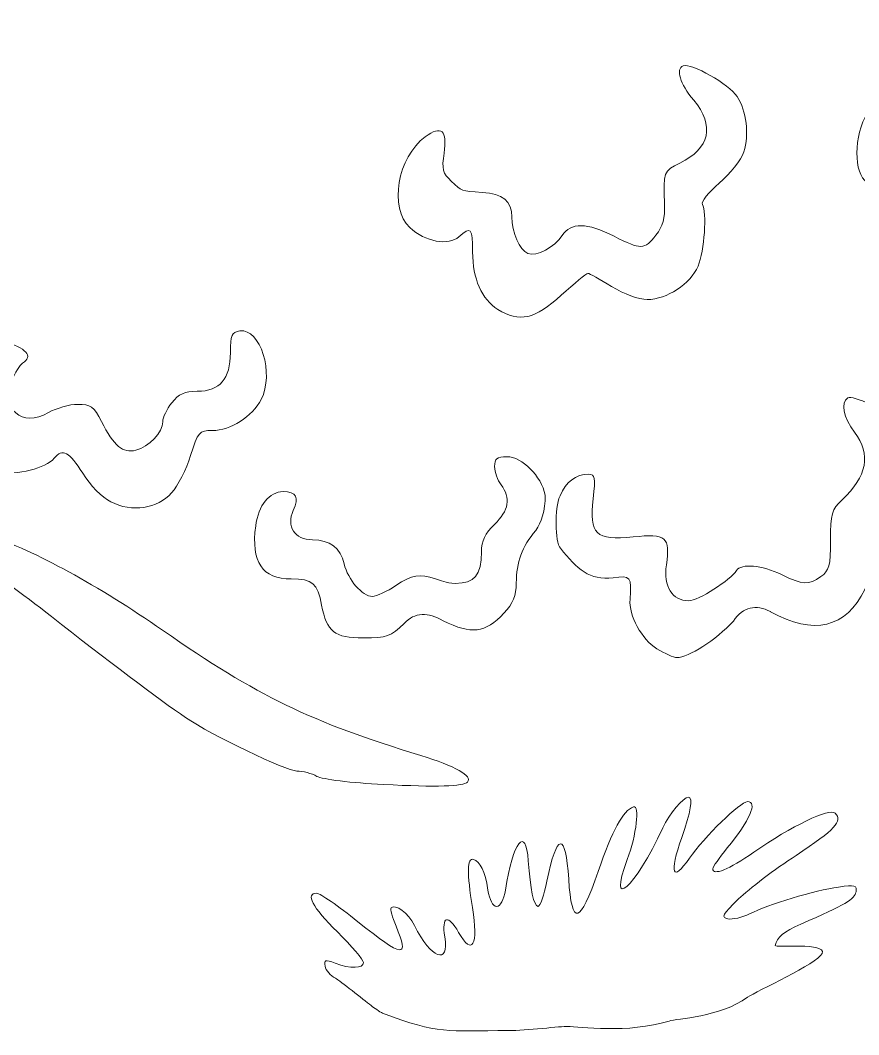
# Model space of a CAD drawing. Header units: millimetres. Extents: x -6423 to -1759, y 6 to 2012.
# Drawn here: x -6164.9 to -6070.3, y 1430.3 to 1544.7 of the extents above; entities that cross this region are included whole.
import ezdxf

# ---------------------------------------------------------------- set-up
doc = ezdxf.new("R2010")
doc.units = ezdxf.units.MM
doc.header["$MEASUREMENT"] = 0
doc.layers.add('layer 1', color=7, linetype='Continuous')

msp = doc.modelspace()

# ---------------------------------------------------------------- linework, layer by layer
at = {"layer": 'layer 1', "color": 177, "lineweight": 9}
for points, knots in [([(-6066.6215, 1529.6778), (-6066.6215, 1526.2518), (-6066.9863, 1525.7725), (-6069.1556, 1526.3489), (-6069.1556, 1526.3489), (-6070.7796, 1526.78), (-6071.0447, 1531.0228), (-6069.621, 1533.7929), (-6069.621, 1533.7929), (-6068.0119, 1536.9229), (-6063.4756, 1541.5166), (-6061.277, 1542.2423), (-6061.277, 1542.2423), (-6059.5328, 1542.8176), (-6059.0744, 1542.7932), (-6057.4819, 1542.0374), (-6057.4819, 1542.0374), (-6054.3027, 1540.5286), (-6052.9151, 1540.2882), (-6052.0987, 1541.1046), (-6052.0987, 1541.1046), (-6051.6924, 1541.5109), (-6051.3596, 1542.2267), (-6051.3596, 1542.6946), (-6051.3596, 1542.6946), (-6051.3596, 1543.8326), (-6050.4201, 1544.7135), (-6049.5583, 1544.3828), (-6049.5583, 1544.3828), (-6048.5664, 1544.002), (-6047.4213, 1541.5854), (-6047.4213, 1539.872), (-6047.4213, 1539.872), (-6047.4213, 1538.8369), (-6047.8776, 1538.0307), (-6048.9961, 1537.0895), (-6048.9961, 1537.0895), (-6050.4088, 1535.9008), (-6050.826, 1535.798), (-6053.0577, 1536.0905), (-6053.0577, 1536.0905), (-6054.4254, 1536.2698), (-6055.9909, 1536.7066), (-6056.5361, 1537.0611), (-6056.5361, 1537.0611), (-6058.716, 1538.4774), (-6060.4765, 1538.4632), (-6062.1973, 1537.0154), (-6062.1973, 1537.0154), (-6065.0482, 1534.6161), (-6066.6215, 1532.0072), (-6066.6215, 1529.6778)], [0, 0, 0, 0, 0.07142857, 0.07142857, 0.07142857, 0.07142857, 0.14285714, 0.14285714, 0.14285714, 0.14285714, 0.21428571, 0.21428571, 0.21428571, 0.21428571, 0.28571429, 0.28571429, 0.28571429, 0.28571429, 0.35714286, 0.35714286, 0.35714286, 0.35714286, 0.42857143, 0.42857143, 0.42857143, 0.42857143, 0.5, 0.5, 0.5, 0.5, 0.57142857, 0.57142857, 0.57142857, 0.57142857, 0.64285714, 0.64285714, 0.64285714, 0.64285714, 0.71428571, 0.71428571, 0.71428571, 0.71428571, 0.78571429, 0.78571429, 0.78571429, 0.78571429, 0.85714286, 0.85714286, 0.85714286, 0.85714286, 1, 1, 1, 1]), ([(-6103.8851, 1513.7114), (-6106.8668, 1510.9859), (-6108.6061, 1510.5981), (-6111.05, 1512.1136), (-6111.05, 1512.1136), (-6112.8712, 1513.2427), (-6113.8836, 1515.5552), (-6113.8836, 1518.5859), (-6113.8836, 1518.5859), (-6113.8836, 1521.3007), (-6114.0786, 1521.5177), (-6115.4254, 1520.2992), (-6115.4254, 1520.2992), (-6116.5931, 1519.2421), (-6119.2417, 1519.7352), (-6120.9621, 1521.3298), (-6120.9621, 1521.3298), (-6123.3473, 1523.5401), (-6122.3755, 1529.2736), (-6119.225, 1531.5822), (-6119.225, 1531.5822), (-6117.4092, 1532.9126), (-6116.7197, 1532.31), (-6117.1065, 1529.7306), (-6117.1065, 1529.7306), (-6117.3759, 1527.9336), (-6117.2564, 1527.466), (-6116.2989, 1526.574), (-6116.2989, 1526.574), (-6115.0269, 1525.3889), (-6115.2301, 1525.4623), (-6112.7999, 1525.3095), (-6112.7999, 1525.3095), (-6110.4899, 1525.1641), (-6109.453, 1524.3048), (-6109.453, 1522.5358), (-6109.453, 1522.5358), (-6109.453, 1520.814), (-6108.5617, 1518.7759), (-6107.657, 1518.4285), (-6107.657, 1518.4285), (-6106.6765, 1518.0523), (-6104.6639, 1519.0946), (-6103.7869, 1520.4336), (-6103.7869, 1520.4336), (-6102.7957, 1521.9459), (-6101.0111, 1521.9222), (-6097.9229, 1520.3556), (-6097.9229, 1520.3556), (-6094.8795, 1518.8113), (-6094.5033, 1518.8206), (-6093.2055, 1520.4708), (-6093.2055, 1520.4708), (-6092.427, 1521.4602), (-6092.1746, 1522.4022), (-6092.2483, 1524.04), (-6092.2483, 1524.04), (-6092.4064, 1527.5369), (-6092.3227, 1527.7577), (-6090.5229, 1528.6164), (-6090.5229, 1528.6164), (-6087.126, 1530.2361), (-6086.552, 1532.8308), (-6088.9542, 1535.7044), (-6088.9542, 1535.7044), (-6090.503, 1537.5571), (-6091.015, 1539.2389), (-6090.1329, 1539.5774), (-6090.1329, 1539.5774), (-6089.2158, 1539.9294), (-6084.9663, 1537.505), (-6084.0506, 1536.1075), (-6084.0506, 1536.1075), (-6082.9942, 1534.4948), (-6082.6702, 1531.8016), (-6083.3026, 1529.888), (-6083.3026, 1529.888), (-6083.6032, 1528.9787), (-6084.8476, 1527.3841), (-6086.0681, 1526.3443), (-6086.0681, 1526.3443), (-6087.2884, 1525.3045), (-6088.147, 1524.2275), (-6087.9758, 1523.9507), (-6087.9758, 1523.9507), (-6087.4376, 1523.0796), (-6087.7435, 1518.7167), (-6088.4639, 1516.992), (-6088.4639, 1516.992), (-6089.2988, 1514.994), (-6091.9948, 1513.219), (-6094.1949, 1513.219), (-6094.1949, 1513.219), (-6095.1227, 1513.219), (-6096.8229, 1513.845), (-6098.2055, 1514.6958), (-6098.2055, 1514.6958), (-6099.5257, 1515.5084), (-6100.7377, 1516.1731), (-6100.8987, 1516.1731), (-6100.8987, 1516.1731), (-6101.06, 1516.1731), (-6102.4036, 1515.0652), (-6103.8851, 1513.7114)], [0, 0, 0, 0, 0.03703704, 0.03703704, 0.03703704, 0.03703704, 0.07407407, 0.07407407, 0.07407407, 0.07407407, 0.11111111, 0.11111111, 0.11111111, 0.11111111, 0.14814815, 0.14814815, 0.14814815, 0.14814815, 0.18518519, 0.18518519, 0.18518519, 0.18518519, 0.22222222, 0.22222222, 0.22222222, 0.22222222, 0.25925926, 0.25925926, 0.25925926, 0.25925926, 0.2962963, 0.2962963, 0.2962963, 0.2962963, 0.33333333, 0.33333333, 0.33333333, 0.33333333, 0.37037037, 0.37037037, 0.37037037, 0.37037037, 0.40740741, 0.40740741, 0.40740741, 0.40740741, 0.44444444, 0.44444444, 0.44444444, 0.44444444, 0.48148148, 0.48148148, 0.48148148, 0.48148148, 0.51851852, 0.51851852, 0.51851852, 0.51851852, 0.55555556, 0.55555556, 0.55555556, 0.55555556, 0.59259259, 0.59259259, 0.59259259, 0.59259259, 0.62962963, 0.62962963, 0.62962963, 0.62962963, 0.66666667, 0.66666667, 0.66666667, 0.66666667, 0.7037037, 0.7037037, 0.7037037, 0.7037037, 0.74074074, 0.74074074, 0.74074074, 0.74074074, 0.77777778, 0.77777778, 0.77777778, 0.77777778, 0.81481481, 0.81481481, 0.81481481, 0.81481481, 0.85185185, 0.85185185, 0.85185185, 0.85185185, 0.88888889, 0.88888889, 0.88888889, 0.88888889, 0.92592593, 0.92592593, 0.92592593, 0.92592593, 1, 1, 1, 1]), ([(-6147.8304, 1491.4223), (-6149.4409, 1489.6203), (-6152.316, 1489.1985), (-6154.7064, 1490.4134), (-6154.7064, 1490.4134), (-6155.6572, 1490.8966), (-6157.0288, 1492.2962), (-6157.857, 1493.6284), (-6157.857, 1493.6284), (-6159.3696, 1496.0621), (-6160.1357, 1496.4666), (-6161.0784, 1495.3308), (-6161.0784, 1495.3308), (-6161.9983, 1494.2222), (-6165.3335, 1493.3714), (-6167.3067, 1493.7415), (-6167.3067, 1493.7415), (-6170.1063, 1494.2665), (-6171.4843, 1496.0763), (-6171.4843, 1499.2279), (-6171.4843, 1499.2279), (-6171.4843, 1500.6601), (-6171.2826, 1502.3632), (-6171.0355, 1503.0126), (-6171.0355, 1503.0126), (-6170.4477, 1504.5587), (-6170.8313, 1505.0886), (-6173.2345, 1506.0501), (-6173.2345, 1506.0501), (-6178.0158, 1507.9634), (-6178.3146, 1514.4094), (-6173.7822, 1517.8666), (-6173.7822, 1517.8666), (-6171.971, 1519.2481), (-6169.3087, 1519.9872), (-6168.845, 1519.2375), (-6168.845, 1519.2375), (-6168.6815, 1518.973), (-6169.2048, 1517.7875), (-6170.0074, 1516.6031), (-6170.0074, 1516.6031), (-6171.7257, 1514.0676), (-6171.8179, 1513.0335), (-6170.5168, 1510.8998), (-6170.5168, 1510.8998), (-6169.7727, 1509.6792), (-6168.9318, 1509.1386), (-6166.8264, 1508.5263), (-6166.8264, 1508.5263), (-6164.2264, 1507.7705), (-6163.3908, 1506.8229), (-6164.6423, 1506.0494), (-6164.6423, 1506.0494), (-6164.9408, 1505.865), (-6165.4995, 1504.9607), (-6165.8845, 1504.04), (-6165.8845, 1504.04), (-6167.2004, 1500.8898), (-6164.7142, 1498.7493), (-6161.7332, 1500.4658), (-6161.7332, 1500.4658), (-6160.8377, 1500.9817), (-6159.3466, 1501.4035), (-6158.4199, 1501.4035), (-6158.4199, 1501.4035), (-6156.9572, 1501.4035), (-6156.6059, 1501.1504), (-6155.7565, 1499.4856), (-6155.7565, 1499.4856), (-6154.3211, 1496.6715), (-6153.3526, 1495.8601), (-6151.8732, 1496.2316), (-6151.8732, 1496.2316), (-6150.3952, 1496.6024), (-6148.8379, 1498.2502), (-6148.8379, 1499.4431), (-6148.8379, 1499.4431), (-6148.8379, 1499.9068), (-6148.3788, 1500.8696), (-6147.8176, 1501.5833), (-6147.8176, 1501.5833), (-6147.0373, 1502.5752), (-6146.3599, 1502.8804), (-6144.9401, 1502.8804), (-6144.9401, 1502.8804), (-6142.3876, 1502.8804), (-6141.2071, 1504.2598), (-6141.2071, 1507.2419), (-6141.2071, 1507.2419), (-6141.2071, 1509.2169), (-6141.061, 1509.5473), (-6140.1304, 1509.6799), (-6140.1304, 1509.6799), (-6137.8251, 1510.0082), (-6136.2269, 1504.8625), (-6137.7308, 1501.9541), (-6137.7308, 1501.9541), (-6138.7376, 1500.0071), (-6141.1865, 1498.454), (-6143.2537, 1498.4515), (-6143.2537, 1498.4515), (-6144.7125, 1498.4494), (-6144.8621, 1498.2775), (-6145.6923, 1495.6374), (-6145.6923, 1495.6374), (-6146.1787, 1494.0907), (-6147.1408, 1492.1941), (-6147.8304, 1491.4223)], [0, 0, 0, 0, 0.03571429, 0.03571429, 0.03571429, 0.03571429, 0.07142857, 0.07142857, 0.07142857, 0.07142857, 0.10714286, 0.10714286, 0.10714286, 0.10714286, 0.14285714, 0.14285714, 0.14285714, 0.14285714, 0.17857143, 0.17857143, 0.17857143, 0.17857143, 0.21428571, 0.21428571, 0.21428571, 0.21428571, 0.25, 0.25, 0.25, 0.25, 0.28571429, 0.28571429, 0.28571429, 0.28571429, 0.32142857, 0.32142857, 0.32142857, 0.32142857, 0.35714286, 0.35714286, 0.35714286, 0.35714286, 0.39285714, 0.39285714, 0.39285714, 0.39285714, 0.42857143, 0.42857143, 0.42857143, 0.42857143, 0.46428571, 0.46428571, 0.46428571, 0.46428571, 0.5, 0.5, 0.5, 0.5, 0.53571429, 0.53571429, 0.53571429, 0.53571429, 0.57142857, 0.57142857, 0.57142857, 0.57142857, 0.60714286, 0.60714286, 0.60714286, 0.60714286, 0.64285714, 0.64285714, 0.64285714, 0.64285714, 0.67857143, 0.67857143, 0.67857143, 0.67857143, 0.71428571, 0.71428571, 0.71428571, 0.71428571, 0.75, 0.75, 0.75, 0.75, 0.78571429, 0.78571429, 0.78571429, 0.78571429, 0.82142857, 0.82142857, 0.82142857, 0.82142857, 0.85714286, 0.85714286, 0.85714286, 0.85714286, 0.89285714, 0.89285714, 0.89285714, 0.89285714, 0.92857143, 0.92857143, 0.92857143, 0.92857143, 1, 1, 1, 1]), ([(-6080.2847, 1478.0268), (-6080.2847, 1478.0268), (-6080.2836, 1478.0109), (-6080.2836, 1478.0109), (-6080.2836, 1478.0109), (-6075.4577, 1475.3134), (-6071.7332, 1476.194), (-6069.6473, 1480.5254), (-6069.6473, 1480.5254), (-6068.7592, 1482.3689), (-6068.5416, 1483.488), (-6068.7167, 1485.3109), (-6068.7167, 1485.3109), (-6068.9244, 1487.471), (-6068.7862, 1487.8801), (-6067.2196, 1489.7469), (-6067.2196, 1489.7469), (-6065.1276, 1492.2402), (-6064.0556, 1494.6391), (-6064.498, 1495.8374), (-6064.498, 1495.8374), (-6065.3449, 1498.1303), (-6067.2933, 1500.4903), (-6069.0996, 1501.412), (-6069.0996, 1501.412), (-6070.1922, 1501.9693), (-6071.3, 1502.293), (-6071.5616, 1502.1317), (-6071.5616, 1502.1317), (-6072.4025, 1501.612), (-6072.0703, 1499.9047), (-6070.8062, 1498.2473), (-6070.8062, 1498.2473), (-6068.9141, 1495.7668), (-6069.3803, 1493.2778), (-6072.2363, 1490.6098), (-6072.2363, 1490.6098), (-6073.3682, 1489.5523), (-6073.5139, 1489.0361), (-6073.5139, 1486.0838), (-6073.5139, 1486.0838), (-6073.5139, 1483.1984), (-6073.6607, 1482.6486), (-6074.6079, 1481.9849), (-6074.6079, 1481.9849), (-6076.0284, 1480.9898), (-6076.5918, 1481.0178), (-6079.0457, 1482.2033), (-6079.0457, 1482.2033), (-6081.2706, 1483.2782), (-6083.6075, 1483.4898), (-6084.1187, 1482.6631), (-6084.1187, 1482.6631), (-6084.7873, 1481.5815), (-6088.4714, 1479.2492), (-6089.5115, 1479.2492), (-6089.5115, 1479.2492), (-6091.3677, 1479.2492), (-6092.3834, 1480.8757), (-6092.0352, 1483.2916), (-6092.0352, 1483.2916), (-6091.5804, 1486.4524), (-6092.0384, 1486.8392), (-6095.7842, 1486.4556), (-6095.7842, 1486.4556), (-6100.0089, 1486.0228), (-6100.7611, 1486.7392), (-6100.2896, 1490.7484), (-6100.2896, 1490.7484), (-6100.0057, 1493.1647), (-6100.0723, 1493.5263), (-6100.8019, 1493.5263), (-6100.8019, 1493.5263), (-6102.221, 1493.5263), (-6103.3817, 1492.6482), (-6104.0297, 1491.0838), (-6104.0297, 1491.0838), (-6104.6987, 1489.6735), (-6104.5824, 1485.9051), (-6103.9843, 1485.1666), (-6103.9843, 1485.1666), (-6102.099, 1482.8389), (-6100.7023, 1481.5003), (-6098.0495, 1481.8562), (-6098.0495, 1481.8562), (-6096.0596, 1482.1232), (-6095.9348, 1481.9644), (-6096.1341, 1479.4247), (-6096.1341, 1479.4247), (-6096.2776, 1477.5965), (-6094.8057, 1474.8784), (-6093.1129, 1473.8465), (-6093.1129, 1473.8465), (-6092.2167, 1473.3002), (-6091.1975, 1472.8521), (-6090.8483, 1472.851), (-6090.8483, 1472.851), (-6089.5225, 1472.8471), (-6086.4811, 1474.8026), (-6084.4714, 1476.9509), (-6084.4714, 1476.9509), (-6083.3618, 1478.6174), (-6081.9413, 1478.8617), (-6080.2847, 1478.0268)], [0, 0, 0, 0, 0.03703704, 0.03703704, 0.03703704, 0.03703704, 0.07407407, 0.07407407, 0.07407407, 0.07407407, 0.11111111, 0.11111111, 0.11111111, 0.11111111, 0.14814815, 0.14814815, 0.14814815, 0.14814815, 0.18518519, 0.18518519, 0.18518519, 0.18518519, 0.22222222, 0.22222222, 0.22222222, 0.22222222, 0.25925926, 0.25925926, 0.25925926, 0.25925926, 0.2962963, 0.2962963, 0.2962963, 0.2962963, 0.33333333, 0.33333333, 0.33333333, 0.33333333, 0.37037037, 0.37037037, 0.37037037, 0.37037037, 0.40740741, 0.40740741, 0.40740741, 0.40740741, 0.44444444, 0.44444444, 0.44444444, 0.44444444, 0.48148148, 0.48148148, 0.48148148, 0.48148148, 0.51851852, 0.51851852, 0.51851852, 0.51851852, 0.55555556, 0.55555556, 0.55555556, 0.55555556, 0.59259259, 0.59259259, 0.59259259, 0.59259259, 0.62962963, 0.62962963, 0.62962963, 0.62962963, 0.66666667, 0.66666667, 0.66666667, 0.66666667, 0.7037037, 0.7037037, 0.7037037, 0.7037037, 0.74074074, 0.74074074, 0.74074074, 0.74074074, 0.77777778, 0.77777778, 0.77777778, 0.77777778, 0.81481481, 0.81481481, 0.81481481, 0.81481481, 0.85185185, 0.85185185, 0.85185185, 0.85185185, 0.88888889, 0.88888889, 0.88888889, 0.88888889, 0.92592593, 0.92592593, 0.92592593, 0.92592593, 1, 1, 1, 1]), ([(-6110.0372, 1495.4956), (-6108.3012, 1495.4956), (-6106.1412, 1493.3377), (-6105.7076, 1491.1703), (-6105.7076, 1491.1703), (-6105.6796, 1489.3456), (-6106.1493, 1488.0782), (-6106.7658, 1487.1916), (-6106.7658, 1487.1916), (-6108.2994, 1485.3687), (-6108.9606, 1483.576), (-6108.9606, 1481.2387), (-6108.9606, 1481.2387), (-6108.9606, 1479.8458), (-6109.3268, 1478.9613), (-6110.3626, 1477.8528), (-6110.3626, 1477.8528), (-6112.4578, 1475.6094), (-6114.0042, 1475.4155), (-6117.2199, 1476.9927), (-6117.2199, 1476.9927), (-6118.9042, 1477.9595), (-6120.3963, 1477.9942), (-6121.6116, 1476.6935), (-6121.6116, 1476.6935), (-6123.1282, 1475.2237), (-6123.5763, 1475.0646), (-6126.1975, 1475.0646), (-6126.1975, 1475.0646), (-6129.4803, 1475.0646), (-6130.347, 1475.7431), (-6130.9171, 1478.7571), (-6130.9171, 1478.7571), (-6131.3836, 1481.2227), (-6131.9491, 1481.7109), (-6134.3399, 1481.7109), (-6134.3399, 1481.7109), (-6137.6155, 1481.7109), (-6138.9006, 1483.6231), (-6138.3558, 1487.6865), (-6138.3558, 1487.6865), (-6138.042, 1490.027), (-6136.8151, 1491.557), (-6135.252, 1491.557), (-6135.252, 1491.557), (-6133.779, 1491.557), (-6133.4377, 1490.9232), (-6134.113, 1489.441), (-6134.113, 1489.441), (-6134.9369, 1487.633), (-6133.9705, 1486.1458), (-6131.959, 1486.1259), (-6131.959, 1486.1259), (-6129.9511, 1486.1061), (-6128.811, 1485.2404), (-6128.3749, 1483.4037), (-6128.3749, 1483.4037), (-6127.9541, 1481.6311), (-6126.311, 1479.7416), (-6125.1896, 1479.7416), (-6125.1896, 1479.7416), (-6124.733, 1479.7416), (-6123.5437, 1480.2953), (-6122.5461, 1480.9724), (-6122.5461, 1480.9724), (-6120.6806, 1482.238), (-6119.8954, 1482.3167), (-6118.0683, 1481.7109), (-6118.0683, 1481.7109), (-6117.4904, 1481.5868), (-6116.8987, 1481.2185), (-6115.8412, 1481.2185), (-6115.8412, 1481.2185), (-6113.6383, 1481.2185), (-6112.8992, 1482.115), (-6112.8992, 1484.7866), (-6112.8992, 1484.7866), (-6112.8992, 1485.9919), (-6112.4925, 1486.8392), (-6111.4219, 1487.8648), (-6111.4219, 1487.8648), (-6109.8008, 1489.4183), (-6109.5576, 1490.8565), (-6110.6679, 1492.3245), (-6110.6679, 1492.3245), (-6111.0656, 1492.8503), (-6111.3978, 1493.7787), (-6111.4063, 1494.3881), (-6111.4063, 1494.3881), (-6111.4191, 1495.278), (-6111.1497, 1495.4956), (-6110.0372, 1495.4956)], [0, 0, 0, 0, 0.04166667, 0.04166667, 0.04166667, 0.04166667, 0.08333333, 0.08333333, 0.08333333, 0.08333333, 0.125, 0.125, 0.125, 0.125, 0.16666667, 0.16666667, 0.16666667, 0.16666667, 0.20833333, 0.20833333, 0.20833333, 0.20833333, 0.25, 0.25, 0.25, 0.25, 0.29166667, 0.29166667, 0.29166667, 0.29166667, 0.33333333, 0.33333333, 0.33333333, 0.33333333, 0.375, 0.375, 0.375, 0.375, 0.41666667, 0.41666667, 0.41666667, 0.41666667, 0.45833333, 0.45833333, 0.45833333, 0.45833333, 0.5, 0.5, 0.5, 0.5, 0.54166667, 0.54166667, 0.54166667, 0.54166667, 0.58333333, 0.58333333, 0.58333333, 0.58333333, 0.625, 0.625, 0.625, 0.625, 0.66666667, 0.66666667, 0.66666667, 0.66666667, 0.70833333, 0.70833333, 0.70833333, 0.70833333, 0.75, 0.75, 0.75, 0.75, 0.79166667, 0.79166667, 0.79166667, 0.79166667, 0.83333333, 0.83333333, 0.83333333, 0.83333333, 0.875, 0.875, 0.875, 0.875, 0.91666667, 0.91666667, 0.91666667, 0.91666667, 1, 1, 1, 1]), ([(-6114.4647, 1458.8114), (-6114.9621, 1458.314), (-6117.857, 1458.2296), (-6123.9762, 1458.5338), (-6123.9762, 1458.5338), (-6127.4961, 1458.7089), (-6130.86, 1459.1216), (-6131.4517, 1459.4506), (-6131.4517, 1459.4506), (-6132.043, 1459.7799), (-6133.0594, 1460.049), (-6133.7106, 1460.049), (-6133.7106, 1460.049), (-6134.9121, 1460.049), (-6143.3118, 1464.0893), (-6146.2737, 1466.0919), (-6146.2737, 1466.0919), (-6149.1385, 1468.029), (-6155.3265, 1472.6915), (-6161.3921, 1477.4837), (-6161.3921, 1477.4837), (-6164.6412, 1480.0507), (-6168.4266, 1482.7056), (-6169.8039, 1483.3838), (-6169.8039, 1483.3838), (-6172.7233, 1484.8206), (-6173.5897, 1485.7066), (-6173.1632, 1486.8179), (-6173.1632, 1486.8179), (-6172.7634, 1487.8602), (-6172.0809, 1487.8283), (-6168.3919, 1486.5957), (-6168.3919, 1486.5957), (-6163.2891, 1484.8901), (-6156.0695, 1480.9498), (-6148.8524, 1475.9303), (-6148.8524, 1475.9303), (-6138.1856, 1468.5122), (-6132.0629, 1465.5431), (-6119.716, 1461.8017), (-6119.716, 1461.8017), (-6115.905, 1460.647), (-6113.8181, 1459.4583), (-6114.4647, 1458.8114)], [0, 0, 0, 0, 0.08333333, 0.08333333, 0.08333333, 0.08333333, 0.16666667, 0.16666667, 0.16666667, 0.16666667, 0.25, 0.25, 0.25, 0.25, 0.33333333, 0.33333333, 0.33333333, 0.33333333, 0.41666667, 0.41666667, 0.41666667, 0.41666667, 0.5, 0.5, 0.5, 0.5, 0.58333333, 0.58333333, 0.58333333, 0.58333333, 0.66666667, 0.66666667, 0.66666667, 0.66666667, 0.75, 0.75, 0.75, 0.75, 0.83333333, 0.83333333, 0.83333333, 0.83333333, 1, 1, 1, 1]), ([(-6079.7596, 1440.3804), (-6079.8238, 1440.0862), (-6073.8922, 1440.7849), (-6074.4739, 1439.4701), (-6074.4739, 1439.4701), (-6074.9688, 1438.3505), (-6081.8959, 1435.2376), (-6082.8758, 1434.5328), (-6082.8758, 1434.5328), (-6086.01, 1432.2785), (-6090.8622, 1432.1317), (-6091.7346, 1431.8577), (-6091.7346, 1431.8577), (-6096.3152, 1430.4184), (-6101.9016, 1431.2132), (-6103.1693, 1431.2532), (-6103.1693, 1431.2532), (-6103.7603, 1431.2717), (-6108.0201, 1430.7842), (-6109.7752, 1430.7842), (-6109.7752, 1430.7842), (-6116.9016, 1430.7842), (-6117.6049, 1430.3163), (-6124.0595, 1432.7574), (-6124.0595, 1432.7574), (-6124.3271, 1432.8588), (-6125.0758, 1433.4023), (-6125.3389, 1433.5983), (-6125.3389, 1433.5983), (-6126.2475, 1434.3123), (-6128.8191, 1436.3989), (-6129.3682, 1436.6765), (-6129.3682, 1436.6765), (-6129.9177, 1436.9541), (-6130.441, 1437.5642), (-6130.531, 1438.0322), (-6130.531, 1438.0322), (-6130.6711, 1438.7596), (-6130.5069, 1438.8114), (-6129.3955, 1438.3888), (-6129.3955, 1438.3888), (-6127.6776, 1437.7358), (-6126.1911, 1437.7617), (-6126.1911, 1438.4445), (-6126.1911, 1438.4445), (-6126.1911, 1438.7469), (-6127.5205, 1440.3071), (-6129.1449, 1441.9116), (-6129.1449, 1441.9116), (-6131.9831, 1444.7147), (-6132.8091, 1446.2642), (-6131.4648, 1446.2642), (-6131.4648, 1446.2642), (-6131.116, 1446.2642), (-6129.0307, 1444.8242), (-6126.831, 1443.0641), (-6126.831, 1443.0641), (-6121.6984, 1438.9574), (-6120.9859, 1438.8748), (-6122.5276, 1442.5649), (-6122.5276, 1442.5649), (-6122.9495, 1443.5749), (-6123.203, 1444.4935), (-6123.0906, 1444.6058), (-6123.0906, 1444.6058), (-6122.5893, 1445.1071), (-6121.1642, 1444.0429), (-6120.452, 1442.6355), (-6120.452, 1442.6355), (-6118.5504, 1438.8787), (-6116.5091, 1438.1073), (-6117.0264, 1441.3412), (-6117.0264, 1441.3412), (-6117.4067, 1443.7206), (-6116.6658, 1443.955), (-6115.4605, 1441.8364), (-6115.4605, 1441.8364), (-6113.9255, 1439.1393), (-6113.2122, 1440.4262), (-6113.9031, 1444.6452), (-6113.9031, 1444.6452), (-6114.5402, 1448.5345), (-6114.5047, 1450.328), (-6113.7954, 1450.0915), (-6113.7954, 1450.0915), (-6112.9931, 1449.8239), (-6112.5106, 1448.8014), (-6112.1643, 1446.6336), (-6112.1643, 1446.6336), (-6111.9852, 1445.513), (-6111.5967, 1444.7873), (-6111.1755, 1444.7873), (-6111.1755, 1444.7873), (-6110.7533, 1444.7873), (-6110.3687, 1445.5098), (-6110.1932, 1446.6336), (-6110.1932, 1446.6336), (-6109.3424, 1452.0807), (-6107.8669, 1453.9518), (-6107.6031, 1449.9185), (-6107.6031, 1449.9185), (-6107.3972, 1446.7705), (-6106.9753, 1444.7873), (-6106.5116, 1444.7873), (-6106.5116, 1444.7873), (-6106.2727, 1444.7873), (-6105.8207, 1446.0611), (-6105.5073, 1447.6181), (-6105.5073, 1447.6181), (-6104.3952, 1453.1449), (-6103.3987, 1453.2473), (-6103.0523, 1447.8705), (-6103.0523, 1447.8705), (-6102.7045, 1442.4689), (-6101.802, 1442.7011), (-6099.7306, 1448.7259), (-6099.7306, 1448.7259), (-6098.1367, 1453.3615), (-6096.9019, 1455.6172), (-6095.7477, 1456.0019), (-6095.7477, 1456.0019), (-6095.0074, 1456.2486), (-6095.4102, 1452.8347), (-6096.4482, 1450.0699), (-6096.4482, 1450.0699), (-6098.7014, 1444.0649), (-6095.6165, 1446.813), (-6092.4294, 1453.649), (-6092.4294, 1453.649), (-6091.6779, 1455.2613), (-6090.1372, 1457.0952), (-6089.5342, 1457.0952), (-6089.5342, 1457.0952), (-6089.0031, 1457.0952), (-6089.2881, 1455.3794), (-6090.2868, 1452.5667), (-6090.2868, 1452.5667), (-6091.7449, 1448.4601), (-6091.3659, 1447.4146), (-6089.4338, 1450.2142), (-6089.4338, 1450.2142), (-6087.7662, 1452.6305), (-6083.6901, 1456.6028), (-6082.8786, 1456.6028), (-6082.8786, 1456.6028), (-6081.6995, 1456.6028), (-6082.6184, 1454.5002), (-6085.1595, 1451.383), (-6085.1595, 1451.383), (-6086.0649, 1450.272), (-6086.8059, 1449.2194), (-6086.8059, 1449.0443), (-6086.8059, 1449.0443), (-6086.8059, 1448.2016), (-6084.984, 1448.9277), (-6082.1806, 1450.887), (-6082.1806, 1450.887), (-6077.9343, 1453.855), (-6073.622, 1455.9235), (-6072.9928, 1455.2943), (-6072.9928, 1455.2943), (-6072.1093, 1454.4108), (-6072.9981, 1453.4551), (-6077.411, 1450.5432), (-6077.411, 1450.5432), (-6079.7947, 1448.9702), (-6082.7095, 1446.7563), (-6083.8886, 1445.6233), (-6083.8886, 1445.6233), (-6085.7147, 1443.8685), (-6085.8919, 1443.5363), (-6085.0847, 1443.3807), (-6085.0847, 1443.3807), (-6084.5636, 1443.2803), (-6083.4636, 1443.5384), (-6082.6407, 1443.9542), (-6082.6407, 1443.9542), (-6080.6101, 1444.9805), (-6075.2187, 1446.6028), (-6072.6135, 1446.9715), (-6072.6135, 1446.9715), (-6070.7704, 1447.232), (-6070.5048, 1447.1579), (-6070.6466, 1446.422), (-6070.6466, 1446.422), (-6070.809, 1445.5797), (-6071.797, 1445.0015), (-6076.869, 1442.7808), (-6076.869, 1442.7808), (-6078.8273, 1441.9233), (-6079.5544, 1441.3195), (-6079.7596, 1440.3804)], [0, 0, 0, 0, 0.02040816, 0.02040816, 0.02040816, 0.02040816, 0.04081633, 0.04081633, 0.04081633, 0.04081633, 0.06122449, 0.06122449, 0.06122449, 0.06122449, 0.08163265, 0.08163265, 0.08163265, 0.08163265, 0.10204082, 0.10204082, 0.10204082, 0.10204082, 0.12244898, 0.12244898, 0.12244898, 0.12244898, 0.14285714, 0.14285714, 0.14285714, 0.14285714, 0.16326531, 0.16326531, 0.16326531, 0.16326531, 0.18367347, 0.18367347, 0.18367347, 0.18367347, 0.20408163, 0.20408163, 0.20408163, 0.20408163, 0.2244898, 0.2244898, 0.2244898, 0.2244898, 0.24489796, 0.24489796, 0.24489796, 0.24489796, 0.26530612, 0.26530612, 0.26530612, 0.26530612, 0.28571429, 0.28571429, 0.28571429, 0.28571429, 0.30612245, 0.30612245, 0.30612245, 0.30612245, 0.32653061, 0.32653061, 0.32653061, 0.32653061, 0.34693878, 0.34693878, 0.34693878, 0.34693878, 0.36734694, 0.36734694, 0.36734694, 0.36734694, 0.3877551, 0.3877551, 0.3877551, 0.3877551, 0.40816327, 0.40816327, 0.40816327, 0.40816327, 0.42857143, 0.42857143, 0.42857143, 0.42857143, 0.44897959, 0.44897959, 0.44897959, 0.44897959, 0.46938776, 0.46938776, 0.46938776, 0.46938776, 0.48979592, 0.48979592, 0.48979592, 0.48979592, 0.51020408, 0.51020408, 0.51020408, 0.51020408, 0.53061224, 0.53061224, 0.53061224, 0.53061224, 0.55102041, 0.55102041, 0.55102041, 0.55102041, 0.57142857, 0.57142857, 0.57142857, 0.57142857, 0.59183673, 0.59183673, 0.59183673, 0.59183673, 0.6122449, 0.6122449, 0.6122449, 0.6122449, 0.63265306, 0.63265306, 0.63265306, 0.63265306, 0.65306122, 0.65306122, 0.65306122, 0.65306122, 0.67346939, 0.67346939, 0.67346939, 0.67346939, 0.69387755, 0.69387755, 0.69387755, 0.69387755, 0.71428571, 0.71428571, 0.71428571, 0.71428571, 0.73469388, 0.73469388, 0.73469388, 0.73469388, 0.75510204, 0.75510204, 0.75510204, 0.75510204, 0.7755102, 0.7755102, 0.7755102, 0.7755102, 0.79591837, 0.79591837, 0.79591837, 0.79591837, 0.81632653, 0.81632653, 0.81632653, 0.81632653, 0.83673469, 0.83673469, 0.83673469, 0.83673469, 0.85714286, 0.85714286, 0.85714286, 0.85714286, 0.87755102, 0.87755102, 0.87755102, 0.87755102, 0.89795918, 0.89795918, 0.89795918, 0.89795918, 0.91836735, 0.91836735, 0.91836735, 0.91836735, 0.93877551, 0.93877551, 0.93877551, 0.93877551, 0.95918367, 0.95918367, 0.95918367, 0.95918367, 1, 1, 1, 1])]:
    msp.add_open_spline(points, degree=3, knots=knots, dxfattribs=at)
for points in [[(-6111.05, 1512.1136), (-6111.05, 1512.1136), (-6111.05, 1512.1136), (-6111.05, 1512.1136)], [(-6154.7064, 1490.4134), (-6154.7064, 1490.4134), (-6154.7064, 1490.4134), (-6154.7064, 1490.4134)], [(-6093.1129, 1473.8465), (-6093.1129, 1473.8465), (-6093.1129, 1473.8465), (-6093.1129, 1473.8465)], [(-6123.9762, 1458.5338), (-6123.9762, 1458.5338), (-6123.9762, 1458.5338), (-6123.9762, 1458.5338)]]:
    msp.add_open_spline(points, degree=3, dxfattribs=at)

doc.saveas('drawing.dxf')
